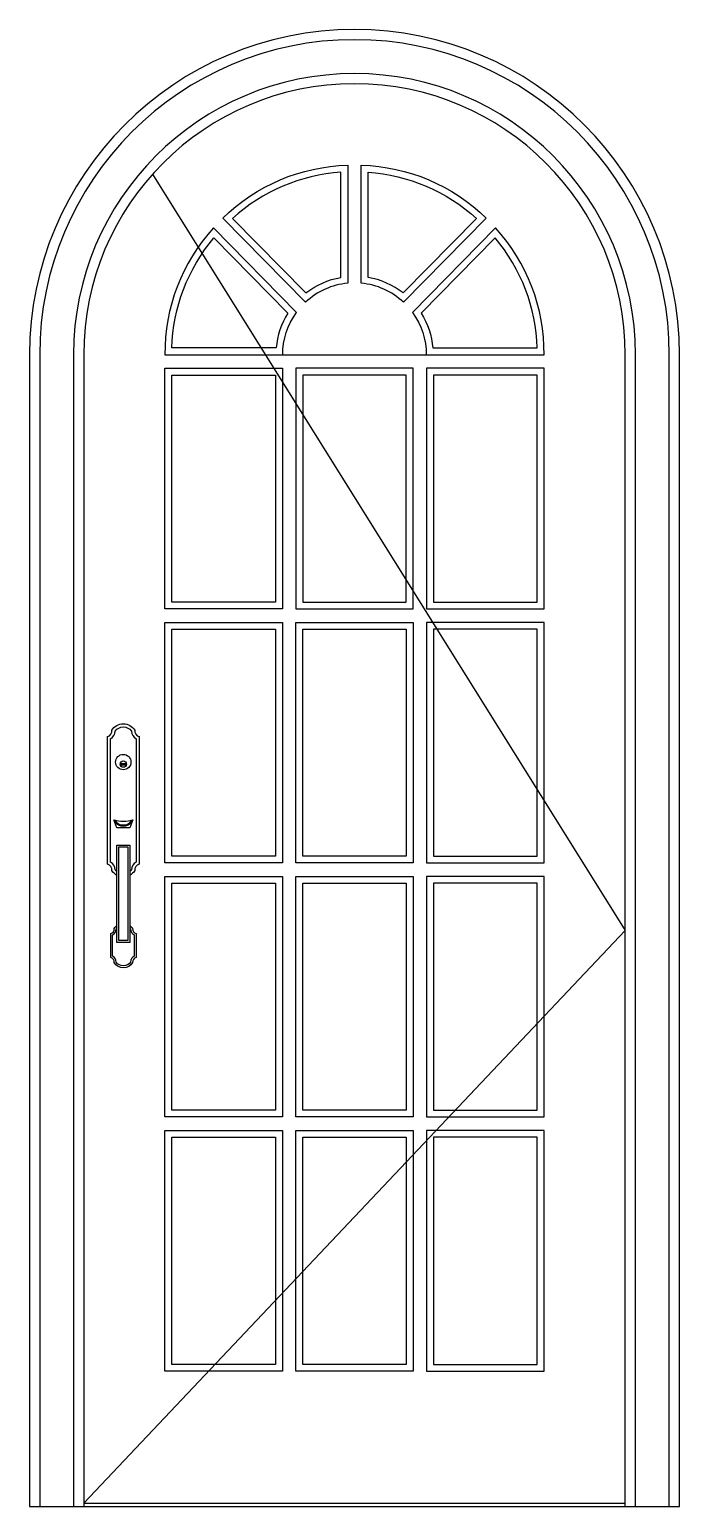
# Model space of a CAD drawing. Header units: metres. Extents: x -2261 to -1301, y 0 to 2180.
import ezdxf

# ---------------------------------------------------------------- set-up
doc = ezdxf.new("R2010")
doc.units = ezdxf.units.M
for name, color, linetype in [('2', 2, 'Continuous'), ('3', 3, 'Continuous'), ('4', 4, 'Continuous'), ('7', 7, 'Continuous'), ('BH', 3, 'Continuous')]:
    doc.layers.add(name, color=color, linetype=linetype)

msp = doc.modelspace()

# ---------------------------------------------------------------- hatches: boundary and pattern name
at = {"layer": 'BH'}
h = msp.add_hatch(dxfattribs=at)
h.set_pattern_fill('AR-RROOF', scale=500)
h.paths.add_polyline_path([(-1801.05, 1969.28, 0.17), (-1961.13, 1901.2), (-1852.77, 1791.18, -0.12), (-1801.05, 1814.26)])
h.paths.add_polyline_path([(-2050.87, 1710.02), (-1896.62, 1710.02, -0.12), (-1879.51, 1761.33), (-1988.89, 1872.38, 0.17)])
h.paths.add_polyline_path([(-1761.05, 1814.26, -0.12), (-1709.34, 1791.18), (-1600.98, 1901.2, 0.17), (-1761.05, 1969.28)])
h.paths.add_polyline_path([(-1682.6, 1761.33, -0.12), (-1665.49, 1710.02), (-1511.24, 1710.02, 0.17), (-1573.22, 1872.38)])
h.paths.add_polyline_path([(-1664.55, 1335.02), (-1511.05, 1335.02), (-1511.05, 1670.02), (-1664.55, 1670.02)])
h.paths.add_polyline_path([(-1857.55, 1335.02), (-1704.55, 1335.02), (-1704.55, 1670.02), (-1857.55, 1670.02)])
h.paths.add_polyline_path([(-1897.55, 1670.02), (-2051.05, 1670.02), (-2051.05, 1335.02), (-1897.55, 1335.02)])
h.paths.add_polyline_path([(-1897.55, 1295.02), (-2051.05, 1295.02), (-2051.05, 960.02), (-1897.55, 960.02)])
h.paths.add_polyline_path([(-1857.55, 960.02), (-1704.55, 960.02), (-1704.55, 1295.02), (-1857.55, 1295.02)])
h.paths.add_polyline_path([(-1664.55, 960.02), (-1511.05, 960.02), (-1511.05, 1295.02), (-1664.55, 1295.02)])
h.paths.add_polyline_path([(-1511.05, 920.02), (-1664.55, 920.02), (-1664.55, 585.02), (-1511.05, 585.02)])
h.paths.add_polyline_path([(-1704.55, 920.02), (-1857.55, 920.02), (-1857.55, 585.02), (-1704.55, 585.02)])
h.paths.add_polyline_path([(-1897.55, 920.02), (-2051.05, 920.02), (-2051.05, 585.02), (-1897.55, 585.02)])
h.paths.add_polyline_path([(-1897.55, 545.02), (-2051.05, 545.02), (-2051.05, 209.68), (-1897.55, 209.68)])
h.paths.add_polyline_path([(-1857.55, 209.68), (-1704.55, 209.68), (-1704.55, 545.02), (-1857.55, 545.02)])
h.paths.add_polyline_path([(-1664.55, 209.68), (-1511.05, 209.68), (-1511.05, 545.02), (-1664.55, 545.02)])

# ---------------------------------------------------------------- linework, layer by layer
at = {"layer": '2'}
msp.add_line((-2261.05, 0), (-1301.05, 0), dxfattribs=at)
at = {"layer": '3'}
for p, q in [((-1887.05, 1700.01), (-1675.05, 1700.01)), ((-2127.13, 1096.71), (-2117.9, 1096.71)), ((-2127.13, 1094.83), (-2117.9, 1094.83)), ((-2181.05, 5), (-1381.05, 5))]:
    msp.add_line(p, q, dxfattribs=at)
for points in [[(-1316.05, 0), (-1316.05, 1700.03, 1), (-2246.05, 1700.03), (-2246.05, 0)], [(-1366.05, 0), (-1366.05, 1700.02, 1), (-2196.05, 1700.02), (-2196.05, 0)], [(-1791.05, 1980.02), (-1791.05, 1805.53, 0.17), (-1853.35, 1777.52), (-1975.48, 1901.51, -0.19), (-1791.05, 1979.84)], [(-1771.05, 1979.84, -0.19), (-1586.63, 1901.51), (-1708.76, 1777.52, 0.17), (-1771.05, 1805.53), (-1771.05, 1980.02)], [(-1887.05, 1700.01, -0.16), (-1866.65, 1762.52), (-1989.37, 1887.12, 0.19), (-2061.05, 1700.02), (-1887.05, 1700.02)], [(-1675.05, 1700.02), (-1501.05, 1700.02, 0.19), (-1572.74, 1887.12), (-1695.46, 1762.52, -0.16), (-1675.05, 1700.01)], [(-2131.94, 937.12, -0.06), (-2134.7, 939.93, 0.26), (-2141.36, 951.18), (-2141.36, 1133.31, 0.26), (-2134.7, 1144.56, -0.5), (-2110.34, 1144.56, 0.26), (-2103.67, 1133.31), (-2103.67, 951.18, 0.26), (-2110.34, 939.93, -0.06), (-2113.09, 937.12, -0.06)], [(-2134.83, 1013.09, 0.2), (-2126.06, 1005.96), (-2118.97, 1005.96, 0.2), (-2110.21, 1013.09, 0.19)], [(-2113.09, 854.06, -0.04), (-2111.66, 852.38, 0.29), (-2106.32, 843.63), (-2106.32, 812.21, 0.29), (-2111.66, 803.46, -0.51), (-2133.03, 803.46, 0.29), (-2138.36, 812.21), (-2138.36, 843.63, 0.29), (-2133.03, 852.38, -0.03), (-2131.94, 853.7, -0.03)]]:
    msp.add_lwpolyline(points, format="xyb", dxfattribs=at)
msp.add_lwpolyline([(-2079.34, 1966.51), (-1381.05, 850.01), (-2181.05, 5.01)], dxfattribs=at)
for points in [[(-1852.77, 1791.18, -0.12), (-1801.05, 1814.26), (-1801.05, 1969.28, 0.17), (-1961.13, 1901.2)], [(-1761.05, 1969.28, -0.17), (-1600.98, 1901.2), (-1709.34, 1791.18, 0.12), (-1761.05, 1814.26)], [(-2050.87, 1710.02, -0.17), (-1988.89, 1872.38), (-1879.51, 1761.33, 0.12), (-1896.62, 1710.02)], [(-1682.6, 1761.33, -0.12), (-1665.49, 1710.02), (-1511.24, 1710.02, 0.17), (-1573.22, 1872.38)]]:
    msp.add_lwpolyline(points, format="xyb", close=True, dxfattribs=at)
for points in [[(-1887.55, 1325.02), (-2061.05, 1325.02), (-2061.05, 1680.02), (-1887.55, 1680.02)], [(-1867.55, 1680.02), (-1867.55, 1325.02), (-1694.55, 1325.02), (-1694.55, 1680.02)], [(-1674.55, 1325.02), (-1501.05, 1325.02), (-1501.05, 1680.02), (-1674.55, 1680.02)], [(-1897.55, 1335.02), (-2051.05, 1335.02), (-2051.05, 1670.02), (-1897.55, 1670.02)], [(-1857.55, 1670.02), (-1857.55, 1335.02), (-1704.55, 1335.02), (-1704.55, 1670.02)], [(-1664.55, 1335.02), (-1511.05, 1335.02), (-1511.05, 1670.02), (-1664.55, 1670.02)], [(-1887.55, 950.02), (-2061.05, 950.02), (-2061.05, 1305.02), (-1887.55, 1305.02)], [(-1897.55, 960.02), (-2051.05, 960.02), (-2051.05, 1295.02), (-1897.55, 1295.02)], [(-1867.55, 950.02), (-1867.55, 1305.02), (-1694.55, 1305.02), (-1694.55, 950.02)], [(-1857.55, 960.02), (-1857.55, 1295.02), (-1704.55, 1295.02), (-1704.55, 960.02)], [(-1674.55, 950.02), (-1501.05, 950.02), (-1501.05, 1305.02), (-1674.55, 1305.02)], [(-1664.55, 960.02), (-1511.05, 960.02), (-1511.05, 1295.02), (-1664.55, 1295.02)], [(-2129.11, 835.24), (-2129.11, 973.45), (-2115.92, 973.45), (-2115.92, 835.24)], [(-1887.55, 575.02), (-2061.05, 575.02), (-2061.05, 930.02), (-1887.55, 930.02)], [(-1897.55, 585.02), (-2051.05, 585.02), (-2051.05, 920.02), (-1897.55, 920.02)], [(-1867.55, 575.02), (-1867.55, 930.02), (-1694.55, 930.02), (-1694.55, 575.02)], [(-1857.55, 585.02), (-1857.55, 920.02), (-1704.55, 920.02), (-1704.55, 585.02)], [(-1674.55, 575.02), (-1501.05, 575.02), (-1501.05, 930.02), (-1674.55, 930.02)], [(-1664.55, 585.02), (-1511.05, 585.02), (-1511.05, 920.02), (-1664.55, 920.02)], [(-1887.55, 199.68), (-2061.05, 199.68), (-2061.05, 555.02), (-1887.55, 555.02)], [(-1897.55, 209.68), (-2051.05, 209.68), (-2051.05, 545.02), (-1897.55, 545.02)], [(-1694.55, 555.02), (-1694.55, 199.68), (-1867.55, 199.68), (-1867.55, 555.02)], [(-1704.55, 545.02), (-1704.55, 209.68), (-1857.55, 209.68), (-1857.55, 545.02)], [(-1674.55, 199.68), (-1501.05, 199.68), (-1501.05, 555.02), (-1674.55, 555.02)], [(-1664.55, 209.68), (-1511.05, 209.68), (-1511.05, 545.02), (-1664.55, 545.02)]]:
    msp.add_lwpolyline(points, close=True, dxfattribs=at)
msp.add_circle((-2122.52, 1095.77), 4.71, dxfattribs=at)
at = {"layer": '4'}
msp.add_lwpolyline([(-1301.05, 0), (-1301.05, 1700.03, 1), (-2261.05, 1700.03), (-2261.05, 0)], format="xyb", dxfattribs=at)
at = {"layer": '7'}
for points in [[(-1381.05, 0), (-1381.05, 1700.02, 1), (-2181.05, 1700.02), (-2181.05, 0)], [(-2131.94, 931.52, -0.13), (-2139.48, 938.58, 0.39), (-2146.08, 948), (-2146.08, 1136.48, 0.39), (-2139.48, 1145.91, -0.56), (-2105.55, 1145.91, 0.39), (-2098.96, 1136.48), (-2098.96, 948, 0.39), (-2105.55, 938.58, -0.13), (-2113.09, 931.52, -0.13)], [(-2136.65, 1013.61, 0.22), (-2126.27, 1004.55), (-2118.77, 1004.55, 0.22), (-2108.38, 1013.61, 0.22)], [(-2113.09, 857.74, -0.1), (-2108.77, 853.15, 0.39), (-2103.49, 845.61), (-2103.49, 810.23, 0.39), (-2108.77, 802.69, -0.56), (-2135.91, 802.69, 0.39), (-2141.19, 810.23), (-2141.19, 845.61, 0.39), (-2135.91, 853.15, -0.09), (-2131.94, 857.48, -0.09)]]:
    msp.add_lwpolyline(points, format="xyb", dxfattribs=at)
msp.add_lwpolyline([(-2136.65, 1013.61, 0.15), (-2108.38, 1013.61), (-2113.09, 1001.72), (-2131.94, 1001.72)], format="xyb", close=True, dxfattribs=at)
msp.add_lwpolyline([(-2131.94, 832.42), (-2131.94, 976.27), (-2113.09, 976.27), (-2113.09, 832.42)], close=True, dxfattribs=at)
msp.add_circle((-2122.52, 1098.79), 11.31, dxfattribs=at)

doc.saveas('drawing.dxf')
